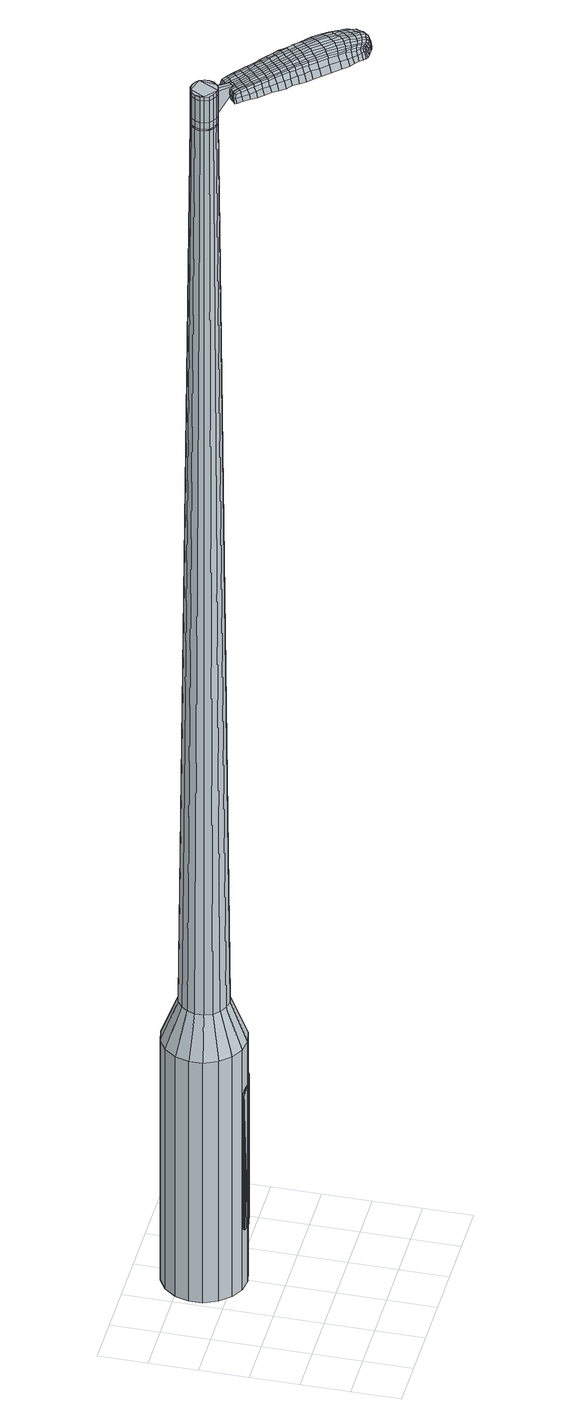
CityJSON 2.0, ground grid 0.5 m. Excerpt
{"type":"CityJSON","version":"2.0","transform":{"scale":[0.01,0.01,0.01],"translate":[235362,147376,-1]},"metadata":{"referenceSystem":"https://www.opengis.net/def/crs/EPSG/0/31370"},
"CityObjects":{
"object1":{"type":"GenericCityObject","attributes":{"cluster":469,"mean_distance_to_centroid":0.0961,"new_centroid_x":235362.95,"new_centroid_y":147377.8,"mean_distance_to_camera":9.18,"H1":6.83,"H2":7.11,"Z_final":112.28,"cluster2":-1,"proj_x":235359.02,"proj_y":147381.37,"id_line":52608,"bearing_l":42.25,"distance":5.32,"orientation":"right","G_obj":312.25},"geometry":[{"type":"MultiSurface","lod":"2","boundaries":[[[0,1,2,3]],[[1,4,5,2]],[[4,6,7,5]],[[6,8,9,7]],[[8,10,11,9]],[[10,12,13,11]],[[12,14,15,13]],[[14,16,17,15]],[[16,18,19,17]],[[18,20,21,19]],[[20,22,23,21]],[[22,24,25,23]],[[24,26,27,25]],[[26,28,29,27]],[[28,30,31,29]],[[30,32,33,31]],[[32,34,35,33]],[[34,0,3,35]],[[36,37,38,39]],[[38,40,41,42]],[[41,43,42]],[[42,44,45,46]],[[45,47,46]],[[46,48,49,50]],[[49,51,50]],[[42,46,50,38]],[[50,52,39,38]],[[53,36,39]],[[2,5,7,35]],[[7,9,11,15]],[[11,13,15]],[[15,17,19,23]],[[19,21,23]],[[23,25,27,31]],[[27,29,31]],[[15,23,31,7]],[[31,33,35,7]],[[3,2,35]],[[1,0,54,55]],[[0,34,56,54]],[[34,32,57,56]],[[32,30,58,57]],[[30,28,59,58]],[[28,26,60,59]],[[26,24,61,60]],[[24,22,62,61]],[[22,20,63,62]],[[20,18,64,63]],[[18,16,65,64]],[[16,14,66,65]],[[14,12,67,66]],[[12,10,68,67]],[[10,8,69,68]],[[8,6,70,69]],[[6,4,71,70]],[[4,1,55,71]],[[55,54,72,73]],[[54,56,74,72]],[[56,57,75,74]],[[57,58,76,75]],[[58,59,77,76]],[[59,60,78,77]],[[60,61,79,78]],[[61,62,80,79]],[[62,63,81,80]],[[63,64,82,81]],[[64,65,83,82]],[[65,66,84,83]],[[66,67,85,84]],[[67,68,86,85]],[[68,69,87,86]],[[69,70,88,87]],[[70,71,89,88]],[[71,55,73,89]],[[90,91,92,93]],[[94,95,91,90]],[[75,96,95,94]],[[97,98,96,75]],[[99,100,98,97]],[[78,101,100,99]],[[79,102,101,78]],[[103,104,102,79]],[[81,105,104,103]],[[106,107,105,81]],[[83,108,107,106]],[[109,110,108,83]],[[85,111,110,109]],[[112,113,111,85]],[[87,114,113,112]],[[88,115,114,87]],[[116,117,115,88]],[[93,92,117,116]],[[118,119,120,121]],[[122,118,121,123]],[[124,122,123,125]],[[126,124,125,127]],[[128,126,127,129]],[[130,128,129,131]],[[132,130,131,133]],[[134,132,133,135]],[[136,134,135,137]],[[138,136,137,139]],[[140,138,139,141]],[[142,140,141,143]],[[144,142,143,145]],[[146,144,145,147]],[[148,146,147,149]],[[150,148,149,151]],[[73,72,90,93]],[[72,74,94,90]],[[74,75,94]],[[76,97,75]],[[76,77,99,97]],[[77,78,99]],[[80,103,79]],[[80,81,103]],[[82,106,81]],[[82,83,106]],[[84,109,83]],[[84,85,109]],[[86,112,85]],[[86,87,112]],[[89,116,88]],[[89,73,93,116]],[[152,153,92,91]],[[153,154,117,92]],[[154,115,117]],[[155,113,114]],[[155,111,113]],[[156,110,111]],[[156,108,110]],[[157,107,108]],[[157,105,107]],[[158,104,105]],[[158,102,104]],[[159,100,101]],[[159,160,98,100]],[[160,96,98]],[[161,95,96]],[[161,152,91,95]],[[39,52,150,162]],[[153,152,163,151]],[[53,39,162,119]],[[152,161,120,163]],[[36,53,119,118]],[[161,96,121,120]],[[37,36,118,122]],[[96,160,123,121]],[[38,37,122,124]],[[160,159,125,123]],[[40,38,124,126]],[[159,101,127,125]],[[41,40,126,128]],[[101,102,129,127]],[[43,41,128,130]],[[102,158,131,129]],[[42,43,130,132]],[[158,105,133,131]],[[44,42,132,134]],[[105,157,135,133]],[[45,44,134,136]],[[157,108,137,135]],[[47,45,136,138]],[[108,156,139,137]],[[46,47,138,140]],[[156,111,141,139]],[[48,46,140,142]],[[111,155,143,141]],[[49,48,142,144]],[[155,114,145,143]],[[51,49,144,146]],[[114,115,147,145]],[[50,51,146,148]],[[115,154,149,147]],[[52,50,148,150]],[[154,153,151,149]],[[150,151,164,165]],[[151,163,166,164]],[[163,120,167,166]],[[120,119,168,167]],[[119,162,169,168]],[[162,150,165,169]],[[170,171,172,173]],[[174,170,173,175]],[[170,174,176,177]],[[171,170,177,178]],[[179,180,181,182]],[[183,179,182,184]],[[179,183,185,186]],[[180,179,186,187]],[[188,189,190,191]],[[192,188,191,193]],[[188,192,194,195]],[[189,188,195,196]],[[197,198,199,200]],[[201,197,200,202]],[[197,201,203,204]],[[198,197,204,205]],[[206,207,208,209]],[[210,206,209,211]],[[206,210,212,213]],[[207,206,213,214]],[[215,216,217,218]],[[219,215,218,220]],[[215,219,221,222]],[[216,215,222,223]],[[224,225,226,227]],[[216,224,227,217]],[[224,216,223,228]],[[225,224,228,229]],[[230,231,232,233]],[[225,230,233,226]],[[230,225,229,234]],[[231,230,234,235]],[[236,174,175,237]],[[231,236,237,232]],[[236,231,235,238]],[[174,236,238,176]],[[239,240,241,242]],[[243,239,242,244]],[[239,243,245,246]],[[240,239,246,247]],[[248,249,250,251]],[[240,248,251,241]],[[248,240,247,252]],[[249,248,252,253]],[[254,255,256,257]],[[249,254,257,250]],[[254,249,253,258]],[[255,254,258,259]],[[260,261,262,263]],[[255,260,263,256]],[[260,255,259,264]],[[261,260,264,265]],[[266,171,178,267]],[[261,266,267,262]],[[266,261,265,268]],[[171,266,268,172]],[[269,270,271,272]],[[273,269,272,274]],[[269,273,275,276]],[[270,269,276,277]],[[278,279,280,281]],[[270,278,281,271]],[[278,270,277,282]],[[279,278,282,283]],[[284,285,286,287]],[[279,284,287,280]],[[284,279,283,288]],[[285,284,288,289]],[[290,183,184,291]],[[285,290,291,286]],[[290,285,289,292]],[[183,290,292,185]],[[293,294,295,296]],[[297,293,296,298]],[[293,297,299,300]],[[294,293,300,301]],[[302,303,304,305]],[[294,302,305,295]],[[302,294,301,306]],[[303,302,306,307]],[[308,309,310,311]],[[303,308,311,304]],[[308,303,307,312]],[[309,308,312,313]],[[314,315,316,317]],[[309,314,317,310]],[[314,309,313,318]],[[315,314,318,319]],[[320,180,187,321]],[[315,320,321,316]],[[320,315,319,322]],[[180,320,322,181]],[[323,209,208,324]],[[325,323,324,326]],[[323,325,327,328]],[[209,323,328,211]],[[329,325,326,330]],[[331,329,330,332]],[[329,331,333,334]],[[325,329,334,327]],[[335,331,332,336]],[[337,335,336,338]],[[335,337,339,340]],[[331,335,340,333]],[[341,337,338,342]],[[343,341,342,344]],[[341,343,345,346]],[[337,341,346,339]],[[347,343,344,348]],[[198,347,348,199]],[[347,198,205,349]],[[343,347,349,345]],[[350,351,196,195]],[[352,350,195,194]],[[350,352,353,354]],[[351,350,354,355]],[[356,357,355,354]],[[358,356,354,353]],[[356,358,359,360]],[[357,356,360,361]],[[362,363,361,360]],[[364,362,360,359]],[[362,364,365,366]],[[363,362,366,367]],[[368,369,367,366]],[[370,368,366,365]],[[368,370,203,201]],[[369,368,201,202]],[[371,372,373,374]],[[273,371,374,275]],[[371,273,274,375]],[[372,371,375,376]],[[377,192,193,378]],[[372,377,378,373]],[[377,372,376,379]],[[192,377,379,194]],[[380,381,382,383]],[[219,380,383,221]],[[380,219,220,384]],[[381,380,384,385]],[[386,387,388,389]],[[381,386,389,382]],[[386,381,385,390]],[[387,386,390,391]],[[392,189,196,393]],[[387,392,393,388]],[[392,387,391,394]],[[189,392,394,190]],[[395,396,397,398]],[[177,395,398,178]],[[395,177,176,399]],[[396,395,399,400]],[[401,402,403,404]],[[396,401,404,397]],[[401,396,400,405]],[[402,401,405,406]],[[407,200,199,408]],[[402,407,408,403]],[[407,402,406,409]],[[200,407,409,202]],[[410,411,412,413]],[[182,410,413,184]],[[410,182,181,414]],[[411,410,414,415]],[[416,204,203,417]],[[411,416,417,412]],[[416,411,415,418]],[[204,416,418,205]],[[419,420,421,422]],[[297,419,422,299]],[[419,297,298,423]],[[420,419,423,424]],[[425,210,211,426]],[[420,425,426,421]],[[425,420,424,427]],[[210,425,427,212]],[[428,429,430,431]],[[243,428,431,245]],[[428,243,244,432]],[[429,428,432,433]],[[434,435,436,437]],[[429,434,437,430]],[[434,429,433,438]],[[435,434,438,439]],[[440,207,214,441]],[[435,440,441,436]],[[440,435,439,442]],[[207,440,442,208]],[[443,444,433,432]],[[242,443,432,244]],[[443,242,241,445]],[[444,443,445,446]],[[447,448,439,438]],[[444,447,438,433]],[[447,444,446,449]],[[448,447,449,450]],[[451,324,208,442]],[[448,451,442,439]],[[451,448,450,452]],[[324,451,452,326]],[[453,454,455,456]],[[300,453,456,301]],[[453,300,299,422]],[[454,453,422,421]],[[457,328,327,458]],[[454,457,458,455]],[[457,454,421,426]],[[328,457,426,211]],[[459,460,446,445]],[[251,459,445,241]],[[459,251,250,461]],[[460,459,461,462]],[[463,464,450,449]],[[460,463,449,446]],[[463,460,462,465]],[[464,463,465,466]],[[467,330,326,452]],[[464,467,452,450]],[[467,464,466,468]],[[330,467,468,332]],[[469,470,471,472]],[[306,469,472,307]],[[469,306,301,456]],[[470,469,456,455]],[[473,334,333,474]],[[470,473,474,471]],[[473,470,455,458]],[[334,473,458,327]],[[475,476,462,461]],[[257,475,461,250]],[[475,257,256,477]],[[476,475,477,478]],[[479,480,466,465]],[[476,479,465,462]],[[479,476,478,481]],[[480,479,481,482]],[[483,336,332,468]],[[480,483,468,466]],[[483,480,482,484]],[[336,483,484,338]],[[485,486,487,488]],[[312,485,488,313]],[[485,312,307,472]],[[486,485,472,471]],[[489,340,339,490]],[[486,489,490,487]],[[489,486,471,474]],[[340,489,474,333]],[[491,492,478,477]],[[263,491,477,256]],[[491,263,262,493]],[[492,491,493,494]],[[495,496,482,481]],[[492,495,481,478]],[[495,492,494,497]],[[496,495,497,498]],[[499,342,338,484]],[[496,499,484,482]],[[499,496,498,500]],[[342,499,500,344]],[[501,502,503,504]],[[318,501,504,319]],[[501,318,313,488]],[[502,501,488,487]],[[505,346,345,506]],[[502,505,506,503]],[[505,502,487,490]],[[346,505,490,339]],[[507,508,494,493]],[[267,507,493,262]],[[507,267,178,398]],[[508,507,398,397]],[[509,510,498,497]],[[508,509,497,494]],[[509,508,397,404]],[[510,509,404,403]],[[511,348,344,500]],[[510,511,500,498]],[[511,510,403,408]],[[348,511,408,199]],[[512,513,415,414]],[[322,512,414,181]],[[512,322,319,504]],[[513,512,504,503]],[[514,349,205,418]],[[513,514,418,415]],[[514,513,503,506]],[[349,514,506,345]],[[515,516,376,375]],[[272,515,375,274]],[[515,272,271,517]],[[516,515,517,518]],[[519,352,194,379]],[[516,519,379,376]],[[519,516,518,520]],[[352,519,520,353]],[[521,522,523,524]],[[222,521,524,223]],[[521,222,221,383]],[[522,521,383,382]],[[525,526,527,528]],[[522,525,528,523]],[[525,522,382,389]],[[526,525,389,388]],[[529,351,355,530]],[[526,529,530,527]],[[529,526,388,393]],[[351,529,393,196]],[[531,532,518,517]],[[281,531,517,271]],[[531,281,280,533]],[[532,531,533,534]],[[535,358,353,520]],[[532,535,520,518]],[[535,532,534,536]],[[358,535,536,359]],[[537,538,539,540]],[[228,537,540,229]],[[537,228,223,524]],[[538,537,524,523]],[[541,542,543,544]],[[538,541,544,539]],[[541,538,523,528]],[[542,541,528,527]],[[545,357,361,546]],[[542,545,546,543]],[[545,542,527,530]],[[357,545,530,355]],[[547,548,534,533]],[[287,547,533,280]],[[547,287,286,549]],[[548,547,549,550]],[[551,364,359,536]],[[548,551,536,534]],[[551,548,550,552]],[[364,551,552,365]],[[553,554,555,556]],[[234,553,556,235]],[[553,234,229,540]],[[554,553,540,539]],[[557,558,559,560]],[[554,557,560,555]],[[557,554,539,544]],[[558,557,544,543]],[[561,363,367,562]],[[558,561,562,559]],[[561,558,543,546]],[[363,561,546,361]],[[563,564,550,549]],[[291,563,549,286]],[[563,291,184,413]],[[564,563,413,412]],[[565,370,365,552]],[[564,565,552,550]],[[565,564,412,417]],[[370,565,417,203]],[[566,567,400,399]],[[238,566,399,176]],[[566,238,235,556]],[[567,566,556,555]],[[568,569,406,405]],[[567,568,405,400]],[[568,567,555,560]],[[569,568,560,559]],[[570,369,202,409]],[[569,570,409,406]],[[570,569,559,562]],[[369,570,562,367]],[[571,572,573,574]],[[574,573,575,576]],[[577,575,573,578]],[[578,573,572,579]],[[580,581,582,583]],[[583,582,584,585]],[[586,584,582,587]],[[587,582,581,588]],[[589,590,591,592]],[[592,591,593,594]],[[595,593,591,596]],[[596,591,590,597]],[[598,599,600,601]],[[601,600,602,603]],[[604,602,600,605]],[[605,600,599,606]],[[607,608,609,610]],[[610,609,611,612]],[[613,611,609,614]],[[614,609,608,615]],[[616,617,618,619]],[[619,618,620,621]],[[622,620,618,623]],[[623,618,617,624]],[[625,626,627,628]],[[628,627,617,616]],[[624,617,627,629]],[[629,627,626,630]],[[631,632,633,634]],[[634,633,626,625]],[[630,626,633,635]],[[635,633,632,636]],[[576,575,637,638]],[[638,637,632,631]],[[636,632,637,639]],[[639,637,575,577]],[[640,641,642,643]],[[643,642,644,645]],[[646,644,642,647]],[[647,642,641,648]],[[649,650,651,652]],[[652,651,641,640]],[[648,641,651,653]],[[653,651,650,654]],[[655,656,657,658]],[[658,657,650,649]],[[654,650,657,659]],[[659,657,656,660]],[[661,662,663,664]],[[664,663,656,655]],[[660,656,663,665]],[[665,663,662,666]],[[579,572,667,668]],[[668,667,662,661]],[[666,662,667,669]],[[669,667,572,571]],[[670,671,672,673]],[[673,672,674,675]],[[676,674,672,677]],[[677,672,671,678]],[[679,680,681,682]],[[682,681,671,670]],[[678,671,681,683]],[[683,681,680,684]],[[685,686,687,688]],[[688,687,680,679]],[[684,680,687,689]],[[689,687,686,690]],[[585,584,691,692]],[[692,691,686,685]],[[690,686,691,693]],[[693,691,584,586]],[[694,695,696,697]],[[697,696,698,699]],[[700,698,696,701]],[[701,696,695,702]],[[703,704,705,706]],[[706,705,695,694]],[[702,695,705,707]],[[707,705,704,708]],[[709,710,711,712]],[[712,711,704,703]],[[708,704,711,713]],[[713,711,710,714]],[[715,716,717,718]],[[718,717,710,709]],[[714,710,717,719]],[[719,717,716,720]],[[588,581,721,722]],[[722,721,716,715]],[[720,716,721,723]],[[723,721,581,580]],[[607,610,724,725]],[[725,724,726,727]],[[728,726,724,729]],[[729,724,610,612]],[[727,726,730,731]],[[731,730,732,733]],[[734,732,730,735]],[[735,730,726,728]],[[733,732,736,737]],[[737,736,738,739]],[[740,738,736,741]],[[741,736,732,734]],[[739,738,742,743]],[[743,742,744,745]],[[746,744,742,747]],[[747,742,738,740]],[[745,744,748,749]],[[749,748,599,598]],[[606,599,748,750]],[[750,748,744,746]],[[597,751,752,596]],[[596,752,753,595]],[[754,753,752,755]],[[755,752,751,756]],[[756,757,758,755]],[[755,758,759,754]],[[760,759,758,761]],[[761,758,757,762]],[[762,763,764,761]],[[761,764,765,760]],[[766,765,764,767]],[[767,764,763,768]],[[768,769,770,767]],[[767,770,771,766]],[[604,771,770,602]],[[602,770,769,603]],[[772,773,774,775]],[[775,774,674,676]],[[675,674,774,776]],[[776,774,773,777]],[[594,593,778,779]],[[779,778,773,772]],[[777,773,778,780]],[[780,778,593,595]],[[781,782,783,784]],[[784,783,620,622]],[[621,620,783,785]],[[785,783,782,786]],[[787,788,789,790]],[[790,789,782,781]],[[786,782,789,791]],[[791,789,788,792]],[[597,590,793,794]],[[794,793,788,787]],[[792,788,793,795]],[[795,793,590,589]],[[796,797,798,799]],[[799,798,578,579]],[[577,578,798,800]],[[800,798,797,801]],[[802,803,804,805]],[[805,804,797,796]],[[801,797,804,806]],[[806,804,803,807]],[[598,601,808,809]],[[809,808,803,802]],[[807,803,808,810]],[[810,808,601,603]],[[811,812,813,814]],[[814,813,583,585]],[[580,583,813,815]],[[815,813,812,816]],[[604,605,817,818]],[[818,817,812,811]],[[816,812,817,819]],[[819,817,605,606]],[[820,821,822,823]],[[823,822,698,700]],[[699,698,822,824]],[[824,822,821,825]],[[612,611,826,827]],[[827,826,821,820]],[[825,821,826,828]],[[828,826,611,613]],[[829,830,644,646]],[[645,644,830,831]],[[832,833,834,835]],[[835,834,830,829]],[[831,830,834,836]],[[836,834,833,837]],[[615,608,838,839]],[[839,838,833,832]],[[837,833,838,840]],[[840,838,608,607]],[[831,841,643,645]],[[640,643,841,842]],[[842,841,843]],[[837,844,845,836]],[[836,845,841,831]],[[843,841,845,846]],[[846,845,844,847]],[[607,725,848,840]],[[840,848,844,837]],[[847,844,848,849]],[[849,848,725,727]],[[850,851,852]],[[852,851,701,702]],[[700,701,851,823]],[[823,851,820]],[[728,729,853,854]],[[854,853,851,850]],[[820,851,853,827]],[[827,853,729,612]],[[843,855,856,842]],[[842,856,652,640]],[[649,652,856,857]],[[857,856,855,858]],[[847,859,860,846]],[[846,860,855,843]],[[858,855,860,861]],[[861,860,859,862]],[[727,731,863,849]],[[849,863,859,847]],[[862,859,863,864]],[[864,863,731,733]],[[865,866,867,868]],[[868,867,707,708]],[[702,707,867,852]],[[852,867,866,850]],[[734,735,869,870]],[[870,869,866,865]],[[850,866,869,854]],[[854,869,735,728]],[[858,871,857]],[[857,871,658,649]],[[655,658,871,872]],[[872,871,873]],[[862,874,875,861]],[[861,875,871,858]],[[873,871,875,876]],[[876,875,874,877]],[[733,737,878,864]],[[864,878,874,862]],[[877,874,878,879]],[[879,878,737,739]],[[880,881,882,883]],[[883,882,713,714]],[[708,713,882,868]],[[868,882,881,865]],[[740,741,884,885]],[[885,884,881,880]],[[865,881,884,870]],[[870,884,741,734]],[[873,886,887,872]],[[872,887,664,655]],[[661,664,887,888]],[[888,887,886,889]],[[877,890,891,876]],[[876,891,886,873]],[[889,886,891,892]],[[892,891,890,893]],[[739,743,894,879]],[[879,894,890,877]],[[893,890,894,895]],[[895,894,743,745]],[[896,897,898,899]],[[899,898,719,720]],[[714,719,898,883]],[[883,898,897,880]],[[746,747,900,901]],[[901,900,897,896]],[[880,897,900,885]],[[885,900,747,740]],[[889,902,903,888]],[[888,903,668,661]],[[579,668,903,799]],[[799,903,902,796]],[[893,904,905,892]],[[892,905,902,889]],[[796,902,905,805]],[[805,905,904,802]],[[745,749,906,895]],[[895,906,904,893]],[[802,904,906,809]],[[809,906,749,598]],[[816,907,908,815]],[[815,908,723,580]],[[720,723,908,899]],[[899,908,907,896]],[[606,750,909,819]],[[819,909,907,816]],[[896,907,909,901]],[[901,909,750,746]],[[777,910,911,776]],[[776,911,673,675]],[[670,673,911,912]],[[912,911,910,913]],[[595,753,914,780]],[[780,914,910,777]],[[913,910,914,915]],[[915,914,753,754]],[[916,917,918,919]],[[919,918,623,624]],[[622,623,918,784]],[[784,918,917,781]],[[920,921,922,923]],[[923,922,917,916]],[[781,917,922,790]],[[790,922,921,787]],[[756,751,924,925]],[[925,924,921,920]],[[787,921,924,794]],[[794,924,751,597]],[[913,926,927,912]],[[912,927,682,670]],[[679,682,927,928]],[[928,927,926,929]],[[754,759,930,915]],[[915,930,926,913]],[[929,926,930,931]],[[931,930,759,760]],[[932,933,934,935]],[[935,934,629,630]],[[624,629,934,919]],[[919,934,933,916]],[[936,937,938,939]],[[939,938,933,932]],[[916,933,938,923]],[[923,938,937,920]],[[762,757,940,941]],[[941,940,937,936]],[[920,937,940,925]],[[925,940,757,756]],[[929,942,943,928]],[[928,943,688,679]],[[685,688,943,944]],[[944,943,942,945]],[[760,765,946,931]],[[931,946,942,929]],[[945,942,946,947]],[[947,946,765,766]],[[948,949,950,951]],[[951,950,635,636]],[[630,635,950,935]],[[935,950,949,932]],[[952,953,954,955]],[[955,954,949,948]],[[932,949,954,939]],[[939,954,953,936]],[[768,763,956,957]],[[957,956,953,952]],[[936,953,956,941]],[[941,956,763,762]],[[945,958,959,944]],[[944,959,692,685]],[[585,692,959,814]],[[814,959,958,811]],[[766,771,960,947]],[[947,960,958,945]],[[811,958,960,818]],[[818,960,771,604]],[[801,961,962,800]],[[800,962,639,577]],[[636,639,962,951]],[[951,962,961,948]],[[807,963,964,806]],[[806,964,961,801]],[[948,961,964,955]],[[955,964,963,952]],[[603,769,965,810]],[[810,965,963,807]],[[952,963,965,957]],[[957,965,769,768]],[[571,574,173,172]],[[574,576,175,173]],[[586,587,186,185]],[[587,588,187,186]],[[589,592,191,190]],[[592,594,193,191]],[[613,614,213,212]],[[614,615,214,213]],[[616,619,218,217]],[[619,621,220,218]],[[625,628,227,226]],[[628,616,217,227]],[[631,634,233,232]],[[634,625,226,233]],[[576,638,237,175]],[[638,631,232,237]],[[646,647,246,245]],[[647,648,247,246]],[[648,653,252,247]],[[653,654,253,252]],[[654,659,258,253]],[[659,660,259,258]],[[660,665,264,259]],[[665,666,265,264]],[[666,669,268,265]],[[669,571,172,268]],[[676,677,276,275]],[[677,678,277,276]],[[678,683,282,277]],[[683,684,283,282]],[[684,689,288,283]],[[689,690,289,288]],[[690,693,292,289]],[[693,586,185,292]],[[694,697,296,295]],[[697,699,298,296]],[[703,706,305,304]],[[706,694,295,305]],[[709,712,311,310]],[[712,703,304,311]],[[715,718,317,316]],[[718,709,310,317]],[[588,722,321,187]],[[722,715,316,321]],[[772,775,374,373]],[[775,676,275,374]],[[594,779,378,193]],[[779,772,373,378]],[[621,785,384,220]],[[785,786,385,384]],[[786,791,390,385]],[[791,792,391,390]],[[792,795,394,391]],[[795,589,190,394]],[[699,824,423,298]],[[824,825,424,423]],[[825,828,427,424]],[[828,613,212,427]],[[829,431,430]],[[829,646,245,431]],[[832,835,437,436]],[[835,829,430,437]],[[615,839,441,214]],[[839,832,436,441]],[[966,967,968,969]],[[970,971,969,968]],[[972,973,974,975]],[[976,977,978,979]],[[967,980,981,968]],[[982,970,968,981]],[[983,972,975,984]],[[985,986,977,976]],[[980,987,988,981]],[[988,989,982,981]],[[990,983,984,991]],[[992,986,985,993]],[[987,994,995,988]],[[995,996,989,988]],[[997,990,991,998]],[[999,992,993,1000]],[[1001,1002,1003,1004]],[[1005,1006,1002,1001]],[[1005,1007,1008,1006]],[[1007,1009,1010,1008]],[[1011,1012,1013,1014]],[[1015,1016,1012,1011]],[[1017,1018,1016,1015]],[[1019,1020,1018,1017]],[[1014,1003,1002,1011]],[[1011,1002,1006,1015]],[[1006,1008,1017,1015]],[[1008,1010,1019,1017]],[[975,974,971,970]],[[984,975,970,982]],[[989,991,984,982]],[[996,998,991,989]],[[976,979,973,972]],[[985,976,972,983]],[[993,985,983,990]],[[1000,993,990,997]],[[977,1001,1004,978]],[[986,1005,1001,977]],[[1007,1005,986,992]],[[1009,1007,992,999]],[[1021,1022,1023,1024]],[[1023,1025,1026,1027]],[[1023,1027,1028,1029]],[[1023,1029,1024]],[[1030,1021,1024,1031]],[[1032,1031,1024,1033]],[[1034,1033,1024]],[[1035,1023,1022,1036]],[[1037,1035,1036,1038]],[[1039,1037,1038,1040]],[[1041,1039,1040,1042]],[[1043,1041,1042,1044]],[[1044,1045,1046,1047]],[[1044,1047,1048,1049]],[[1044,1049,1050,1051]],[[1050,1052,1053,1054]],[[1050,1054,1055,1056]],[[1050,1056,1051]],[[1044,1051,1043]],[[1057,1058,1022,1021]],[[1059,1060,1025,1023]],[[1061,1062,1034,1024]],[[1058,1063,1036,1022]],[[1064,1059,1023,1035]],[[1063,1065,1038,1036]],[[1066,1064,1035,1037]],[[1065,1067,1040,1038]],[[1068,1066,1037,1039]],[[1067,1069,1042,1040]],[[1070,1068,1039,1041]],[[1069,1071,1044,1042]],[[1072,1070,1041,1043]],[[1071,1073,1045,1044]],[[1074,1075,1052,1050]],[[1076,1072,1043,1051]],[[1046,1045,1073,1077]],[[1047,1046,1077,1078]],[[1048,1047,1078,1079]],[[1049,1048,1079,1080]],[[1050,1049,1080,1074]],[[1081,1057,1021,1030]],[[1082,1081,1030,1031]],[[1083,1082,1031,1032]],[[1084,1083,1032,1033]],[[1062,1084,1033,1034]],[[1026,1025,1060,1085]],[[1053,1052,1075,1086]],[[1027,1026,1085,1087]],[[1028,1027,1087,1088]],[[1029,1028,1088,1089]],[[1024,1029,1089,1061]],[[1054,1053,1086,1090]],[[1055,1054,1090,1091]],[[1056,1055,1091,1092]],[[1051,1056,1092,1076]]]}]}
},
"vertices":[
[126,148,384],[114,140,384],[114,140,96],[126,148,96],[99,137,384],[99,137,96],[85,139,384],[85,139,96],[72,146,384],[72,146,96],[62,157,384],[62,157,96],[56,171,384],[56,171,96],[56,185,384],[56,185,96],[60,199,384],[60,199,96],[69,211,384],[69,211,96],[82,219,384],[82,219,96],[96,222,384],[96,222,96],[111,220,384],[111,220,96],[124,213,384],[124,213,96],[134,202,384],[134,202,96],[139,189,384],[139,189,96],[140,174,384],[140,174,96],[135,160,384],[135,160,96],[111,178,1524],[111,182,1524],[109,187,1524],[107,170,1524],[106,190,1524],[102,192,1524],[93,192,1524],[97,193,1524],[89,190,1524],[86,186,1524],[85,177,1524],[84,181,1524],[86,172,1524],[90,169,1524],[98,166,1524],[94,167,1524],[103,167,1524],[110,173,1524],[115,161,429],[107,156,429],[120,168,429],[123,176,429],[122,185,429],[119,193,429],[113,200,429],[105,204,429],[97,205,429],[88,203,429],[81,198,429],[76,191,429],[73,183,429],[73,174,429],[76,166,429],[82,160,429],[90,156,429],[99,154,429],[107,170,1483],[103,167,1483],[110,173,1483],[111,178,1483],[111,182,1483],[109,187,1483],[106,190,1483],[102,192,1483],[97,193,1483],[93,192,1483],[89,190,1483],[86,186,1483],[84,181,1483],[85,177,1483],[86,172,1483],[90,169,1483],[94,167,1483],[98,166,1483],[106,170,1483],[106,170,1485],[103,168,1485],[103,168,1483],[109,174,1483],[109,174,1485],[111,178,1485],[110,182,1483],[110,182,1485],[109,186,1483],[109,186,1485],[106,190,1485],[102,192,1485],[97,192,1483],[97,192,1485],[93,192,1485],[89,189,1483],[89,189,1485],[86,186,1485],[85,181,1483],[85,181,1485],[85,177,1485],[87,173,1483],[87,173,1485],[90,169,1485],[94,167,1485],[98,167,1483],[98,167,1485],[111,178,1519],[110,173,1519],[110,173,1493],[111,178,1493],[111,182,1519],[111,182,1493],[109,187,1519],[109,187,1493],[106,190,1519],[106,190,1493],[102,192,1519],[102,192,1493],[97,193,1519],[97,193,1493],[93,192,1519],[93,192,1493],[89,190,1519],[89,190,1493],[86,186,1519],[86,186,1493],[84,181,1519],[84,181,1493],[85,177,1519],[85,177,1493],[86,172,1519],[86,172,1493],[90,169,1519],[90,169,1493],[94,167,1519],[94,167,1493],[98,166,1519],[98,166,1493],[103,167,1519],[103,167,1493],[107,170,1485],[103,167,1485],[98,166,1485],[86,172,1485],[84,181,1485],[89,190,1485],[97,193,1485],[109,187,1485],[111,182,1485],[110,173,1485],[107,170,1519],[107,170,1493],[117,154,1513],[117,154,1518],[119,156,1513],[122,158,1513],[122,158,1518],[119,156,1518],[155,88,1519],[150,93,1518],[150,91,1509],[154,86,1510],[160,81,1519],[160,79,1510],[161,83,1526],[155,90,1525],[151,95,1525],[183,114,1519],[178,119,1518],[177,118,1525],[182,113,1525],[189,107,1519],[188,107,1526],[191,107,1510],[185,114,1510],[180,119,1509],[220,47,1519],[217,45,1519],[218,44,1513],[220,47,1513],[222,51,1519],[223,50,1513],[221,52,1524],[219,49,1524],[216,46,1524],[170,102,1530],[165,108,1529],[163,106,1529],[167,100,1530],[176,96,1531],[174,93,1531],[179,98,1530],[173,105,1530],[168,110,1529],[115,162,1512],[113,160,1512],[114,159,1517],[116,161,1517],[118,164,1512],[118,163,1517],[119,163,1506],[116,161,1506],[114,159,1506],[196,45,1519],[193,47,1519],[193,45,1512],[195,43,1512],[198,44,1518],[197,42,1512],[198,45,1522],[196,46,1523],[194,48,1524],[189,50,1519],[185,54,1519],[185,52,1512],[189,49,1512],[190,51,1524],[186,55,1525],[181,58,1519],[176,64,1519],[175,62,1511],[181,56,1511],[182,60,1526],[176,66,1526],[168,73,1519],[168,71,1510],[169,74,1526],[108,145,1513],[113,139,1513],[113,141,1518],[109,146,1517],[105,150,1512],[106,150,1516],[105,149,1506],[108,144,1507],[113,138,1507],[118,133,1514],[122,128,1515],[123,129,1520],[118,135,1519],[117,132,1507],[122,126,1507],[127,122,1515],[132,116,1516],[132,118,1522],[128,123,1521],[127,120,1508],[131,114,1508],[136,110,1517],[141,105,1517],[142,106,1524],[137,112,1523],[136,108,1508],[141,103,1509],[146,99,1518],[146,101,1524],[145,97,1509],[223,68,1519],[221,71,1519],[219,70,1524],[221,68,1523],[224,66,1518],[223,66,1522],[225,66,1512],[224,69,1512],[222,71,1512],[218,75,1519],[214,80,1519],[213,79,1525],[216,74,1524],[219,75,1512],[216,80,1512],[210,84,1519],[205,90,1519],[204,90,1526],[209,84,1526],[212,84,1511],[207,90,1511],[197,99,1519],[196,98,1526],[199,99,1510],[131,166,1513],[136,160,1513],[138,160,1507],[132,166,1507],[127,169,1512],[128,169,1506],[127,168,1516],[130,165,1517],[135,160,1518],[142,155,1514],[147,150,1515],[149,150,1507],[143,155,1507],[140,155,1519],[145,149,1520],[152,144,1515],[158,139,1516],[159,139,1508],[154,145,1508],[151,144,1521],[156,139,1522],[163,134,1517],[168,129,1517],[170,129,1509],[165,134,1508],[161,134,1523],[166,129,1524],[173,124,1518],[175,124,1509],[172,123,1524],[120,157,1519],[118,155,1519],[125,151,1520],[123,150,1520],[127,153,1520],[122,159,1519],[130,146,1522],[128,144,1522],[135,140,1523],[133,139,1523],[137,143,1523],[132,148,1521],[140,135,1524],[138,133,1524],[145,129,1525],[143,128,1525],[147,132,1525],[142,137,1524],[150,124,1526],[148,122,1526],[155,119,1527],[153,117,1527],[158,121,1527],[152,126,1526],[160,113,1528],[158,111,1528],[163,116,1528],[217,51,1527],[214,48,1527],[219,54,1526],[216,58,1527],[214,54,1528],[211,52,1528],[209,59,1529],[207,57,1529],[212,62,1528],[207,68,1530],[204,64,1530],[202,62,1530],[200,70,1531],[197,67,1531],[202,73,1530],[196,80,1531],[193,77,1531],[191,74,1531],[185,86,1531],[182,84,1531],[188,89,1531],[224,64,1518],[224,61,1519],[226,61,1513],[226,64,1513],[223,64,1523],[223,61,1523],[224,56,1519],[224,56,1513],[222,57,1524],[200,43,1518],[202,42,1518],[202,44,1523],[199,44,1523],[200,41,1513],[202,41,1513],[206,42,1519],[210,42,1519],[209,43,1524],[205,43,1523],[206,41,1513],[210,41,1513],[214,43,1519],[213,44,1524],[214,42,1513],[156,91,1528],[158,92,1528],[153,98,1528],[152,96,1527],[162,84,1528],[163,85,1529],[160,94,1529],[162,96,1530],[158,101,1529],[155,99,1528],[166,87,1529],[168,89,1530],[165,98,1530],[160,103,1529],[171,91,1531],[180,112,1528],[179,111,1529],[185,104,1529],[186,106,1528],[175,117,1527],[174,116,1528],[176,108,1529],[182,101,1530],[171,113,1528],[124,170,1512],[123,169,1512],[123,167,1517],[125,169,1517],[126,170,1506],[124,168,1506],[120,166,1512],[121,165,1517],[121,166,1506],[105,152,1512],[106,153,1512],[106,152,1506],[104,151,1506],[106,152,1517],[107,153,1517],[108,155,1512],[110,157,1512],[110,156,1506],[108,154,1506],[109,154,1517],[111,156,1517],[112,158,1512],[112,157,1506],[112,158,1517],[109,147,1519],[111,149,1519],[114,142,1520],[115,143,1520],[112,150,1519],[114,152,1519],[117,144,1520],[119,146,1520],[116,154,1519],[121,148,1520],[128,165,1519],[127,163,1519],[132,158,1520],[134,159,1520],[125,161,1519],[130,156,1520],[119,136,1521],[120,137,1521],[124,130,1522],[125,131,1522],[122,139,1521],[124,141,1521],[127,133,1522],[129,135,1523],[126,142,1522],[131,137,1523],[139,154,1521],[137,153,1521],[143,147,1522],[144,149,1522],[135,150,1521],[140,145,1522],[128,124,1523],[130,126,1523],[133,119,1524],[134,120,1524],[132,127,1523],[134,129,1524],[136,122,1525],[138,124,1525],[136,131,1524],[141,126,1525],[149,143,1523],[148,142,1523],[153,137,1524],[155,138,1524],[145,140,1524],[150,134,1525],[138,113,1525],[139,114,1525],[142,107,1526],[144,109,1526],[141,116,1526],[143,118,1526],[146,110,1527],[148,112,1527],[146,120,1526],[150,114,1527],[160,133,1525],[158,131,1525],[163,126,1526],[165,128,1526],[156,129,1526],[161,124,1527],[147,102,1527],[149,103,1527],[151,105,1527],[153,107,1528],[155,109,1528],[170,123,1527],[169,121,1527],[166,118,1528],[221,66,1525],[221,63,1525],[219,69,1526],[219,66,1526],[221,59,1526],[218,62,1527],[198,46,1525],[200,45,1525],[198,48,1526],[195,48,1525],[204,45,1525],[207,45,1526],[204,49,1527],[201,48,1526],[211,47,1526],[208,50,1527],[216,73,1526],[216,71,1527],[212,78,1527],[211,75,1528],[214,67,1528],[210,72,1529],[192,52,1526],[194,52,1527],[189,56,1528],[187,56,1527],[197,52,1527],[200,53,1528],[195,58,1529],[192,57,1528],[203,54,1528],[199,60,1530],[208,83,1528],[207,80,1529],[203,89,1528],[201,87,1529],[205,77,1529],[199,83,1530],[183,60,1528],[185,61,1528],[179,67,1529],[177,66,1528],[188,62,1529],[191,63,1530],[185,70,1530],[182,68,1530],[194,65,1530],[188,72,1531],[195,97,1529],[193,95,1529],[191,92,1530],[170,75,1528],[171,76,1529],[174,78,1530],[177,79,1530],[179,81,1531],[151,93,1509],[152,95,1518],[156,89,1518],[156,87,1509],[162,83,1519],[162,81,1510],[162,84,1525],[157,91,1525],[152,96,1525],[175,117,1525],[177,117,1518],[182,112,1518],[180,112,1525],[188,106,1519],[186,106,1525],[190,106,1510],[184,112,1509],[179,117,1509],[216,46,1513],[216,47,1519],[218,49,1519],[219,48,1513],[220,52,1519],[221,52,1513],[219,53,1524],[217,50,1524],[215,48,1524],[163,105,1528],[165,107,1528],[170,102,1529],[168,100,1529],[176,95,1529],[174,93,1529],[179,98,1529],[173,104,1529],[168,110,1528],[116,158,1516],[115,158,1512],[117,160,1512],[118,159,1516],[119,162,1512],[120,161,1516],[120,162,1506],[118,160,1506],[116,158,1506],[194,47,1512],[194,49,1519],[197,47,1518],[196,45,1512],[198,45,1518],[198,44,1512],[199,46,1522],[197,48,1523],[195,50,1523],[186,54,1512],[187,56,1519],[191,52,1519],[190,50,1512],[191,53,1524],[187,57,1525],[177,63,1511],[177,65,1519],[183,60,1519],[182,58,1511],[183,61,1525],[178,67,1526],[170,74,1519],[169,72,1510],[170,75,1526],[115,142,1518],[115,141,1513],[110,146,1513],[110,147,1517],[107,150,1512],[108,150,1515],[107,149,1506],[110,145,1506],[114,139,1507],[124,130,1520],[124,129,1514],[119,135,1514],[120,136,1519],[119,133,1507],[124,127,1507],[134,119,1522],[133,117,1516],[129,123,1515],[129,124,1521],[128,121,1508],[133,115,1508],[143,107,1523],[143,106,1517],[138,111,1516],[138,113,1522],[138,110,1508],[142,104,1508],[147,100,1517],[148,102,1524],[147,98,1509],[218,69,1523],[219,70,1519],[221,67,1518],[220,67,1523],[222,66,1518],[221,65,1522],[223,66,1512],[222,68,1512],[221,70,1512],[211,78,1525],[213,78,1519],[216,74,1519],[215,73,1524],[218,74,1512],[214,78,1512],[202,89,1526],[204,89,1519],[209,83,1519],[207,83,1525],[211,83,1511],[206,89,1511],[196,97,1519],[194,97,1526],[198,97,1510],[136,159,1507],[135,159,1513],[130,164,1513],[131,164,1506],[126,167,1512],[127,167,1506],[126,166,1515],[128,164,1517],[134,158,1518],[147,148,1507],[146,148,1514],[140,153,1514],[142,154,1507],[139,153,1519],[144,148,1520],[158,138,1508],[156,138,1516],[151,143,1515],[153,143,1508],[149,143,1521],[155,137,1522],[169,128,1508],[167,127,1517],[162,133,1516],[163,133,1508],[160,132,1522],[165,127,1523],[172,122,1517],[174,122,1509],[170,122,1524],[120,156,1518],[119,155,1518],[125,151,1519],[123,149,1519],[127,153,1519],[123,158,1518],[130,145,1520],[128,144,1520],[135,140,1521],[133,138,1521],[138,142,1521],[132,147,1520],[140,134,1523],[138,133,1523],[145,129,1524],[143,127,1524],[148,131,1524],[143,137,1523],[150,124,1525],[148,122,1525],[155,118,1526],[153,116,1526],[158,120,1526],[153,126,1525],[160,113,1527],[158,111,1527],[163,115,1527],[213,50,1526],[216,52,1526],[218,55,1525],[215,58,1526],[213,55,1526],[210,52,1526],[206,57,1528],[209,59,1528],[211,62,1527],[206,68,1528],[204,65,1529],[201,62,1529],[197,68,1530],[199,70,1530],[202,73,1529],[196,79,1530],[193,77,1530],[191,74,1530],[182,84,1530],[185,86,1530],[187,89,1530],[223,61,1513],[222,61,1518],[222,64,1518],[224,64,1512],[221,64,1523],[221,62,1523],[222,57,1519],[222,56,1513],[220,57,1523],[202,46,1523],[203,44,1518],[200,45,1518],[200,46,1523],[200,43,1512],[202,43,1512],[209,45,1523],[209,44,1519],[206,44,1519],[205,45,1523],[206,43,1513],[210,43,1513],[213,45,1519],[212,46,1524],[213,44,1513],[154,98,1527],[158,92,1527],[157,92,1527],[153,97,1526],[163,85,1527],[164,86,1528],[158,101,1528],[163,96,1528],[161,94,1528],[156,99,1527],[166,87,1528],[169,89,1529],[165,98,1529],[161,103,1528],[171,91,1529],[184,104,1528],[178,110,1527],[179,111,1527],[185,105,1527],[175,116,1526],[174,115,1527],[176,107,1528],[182,101,1528],[171,113,1527],[125,166,1516],[124,167,1512],[125,168,1512],[125,167,1516],[126,168,1506],[126,167,1506],[122,165,1512],[122,164,1516],[123,164,1506],[107,150,1506],[107,151,1512],[108,151,1516],[111,154,1506],[111,155,1512],[109,153,1512],[109,152,1506],[110,153,1516],[112,154,1516],[113,157,1512],[113,156,1506],[114,156,1516],[111,148,1518],[115,142,1519],[116,143,1519],[115,151,1518],[113,149,1518],[118,144,1519],[120,146,1519],[117,153,1518],[121,148,1519],[133,157,1519],[128,163,1518],[133,158,1519],[125,160,1518],[130,155,1519],[121,137,1520],[120,136,1520],[125,131,1521],[126,131,1521],[124,140,1520],[122,138,1520],[127,133,1521],[129,135,1521],[126,142,1520],[131,136,1521],[143,147,1521],[138,152,1520],[138,153,1520],[144,148,1521],[135,150,1520],[140,144,1521],[130,125,1522],[134,119,1523],[135,120,1523],[134,129,1522],[132,127,1522],[137,121,1523],[139,123,1524],[136,131,1523],[141,125,1524],[153,136,1523],[148,141,1522],[149,142,1522],[154,137,1523],[145,139,1522],[151,134,1523],[140,114,1524],[139,114,1524],[144,108,1525],[145,109,1525],[144,118,1525],[142,116,1524],[146,110,1525],[149,112,1526],[146,120,1525],[151,114,1526],[163,126,1525],[158,131,1524],[159,132,1524],[164,127,1525],[156,128,1524],[161,123,1525],[149,103,1526],[148,102,1526],[153,107,1527],[151,105,1526],[156,109,1527],[169,120,1526],[170,121,1526],[166,118,1526],[220,63,1524],[220,66,1524],[218,68,1525],[218,66,1525],[219,59,1525],[217,62,1525],[198,49,1525],[201,47,1524],[198,47,1524],[196,50,1525],[204,50,1526],[207,47,1525],[204,47,1524],[201,49,1525],[210,48,1525],[208,51,1526],[214,70,1526],[215,72,1526],[211,77,1526],[210,75,1527],[213,66,1526],[209,72,1527],[190,57,1527],[194,53,1526],[192,53,1526],[188,57,1526],[196,59,1528],[200,54,1527],[197,53,1526],[193,58,1527],[203,55,1527],[199,60,1528],[206,80,1527],[207,82,1527],[202,88,1527],[201,86,1528],[204,77,1528],[199,83,1529],[180,68,1528],[185,62,1527],[184,62,1527],[178,67,1527],[185,70,1529],[191,64,1529],[188,63,1528],[182,69,1528],[194,66,1529],[188,72,1530],[193,95,1528],[194,96,1528],[190,92,1529],[172,77,1528],[171,76,1528],[177,80,1529],[174,78,1529],[180,82,1530],[106,150,1508],[111,154,1508],[132,129,1509],[127,124,1509],[146,113,1510],[140,107,1510],[173,83,1512],[166,77,1512],[154,90,1511],[160,96,1511],[185,70,1513],[194,60,1514],[187,54,1514],[178,63,1513],[116,159,1508],[138,135,1509],[153,119,1510],[179,89,1512],[167,103,1511],[192,76,1513],[201,66,1514],[121,163,1508],[144,140,1509],[159,124,1510],[186,96,1512],[174,109,1511],[207,72,1514],[198,82,1513],[126,168,1508],[150,145,1509],[166,130,1510],[193,102,1512],[181,115,1511],[214,78,1514],[205,88,1513],[203,50,1514],[208,48,1514],[202,43,1514],[197,45,1514],[210,56,1514],[213,53,1514],[216,62,1514],[218,57,1514],[222,67,1514],[223,62,1514],[213,46,1515],[217,46,1515],[216,45,1515],[210,43,1515],[216,49,1515],[218,47,1515],[219,52,1515],[219,47,1515],[222,55,1515],[220,48,1515],[139,192,334],[141,188,334],[141,188,165],[135,201,171],[139,192,165],[138,195,165],[137,198,166],[136,200,167],[136,201,169],[138,195,334],[137,198,333],[136,200,332],[136,201,331],[135,201,328],[141,173,165],[141,173,334],[136,159,165],[136,159,334],[127,147,165],[127,147,334],[114,139,165],[114,139,334],[100,136,165],[100,136,334],[96,136,334],[92,137,334],[89,137,333],[87,137,332],[86,137,331],[85,137,328],[96,136,165],[85,137,171],[86,137,169],[87,137,167],[89,137,166],[92,137,165],[137,191,334],[138,187,334],[138,187,165],[137,191,165],[133,200,171],[133,200,328],[138,173,334],[138,173,165],[134,160,334],[134,160,165],[125,149,334],[125,149,165],[113,142,334],[113,142,165],[100,139,334],[100,139,165],[96,139,334],[86,140,328],[86,140,171],[96,139,165],[92,139,334],[89,140,333],[87,140,332],[86,140,331],[135,194,334],[134,197,333],[133,199,332],[133,200,331],[135,194,165],[86,140,169],[134,197,166],[133,199,167],[133,200,169],[87,140,167],[89,140,166],[92,139,165]
]}
